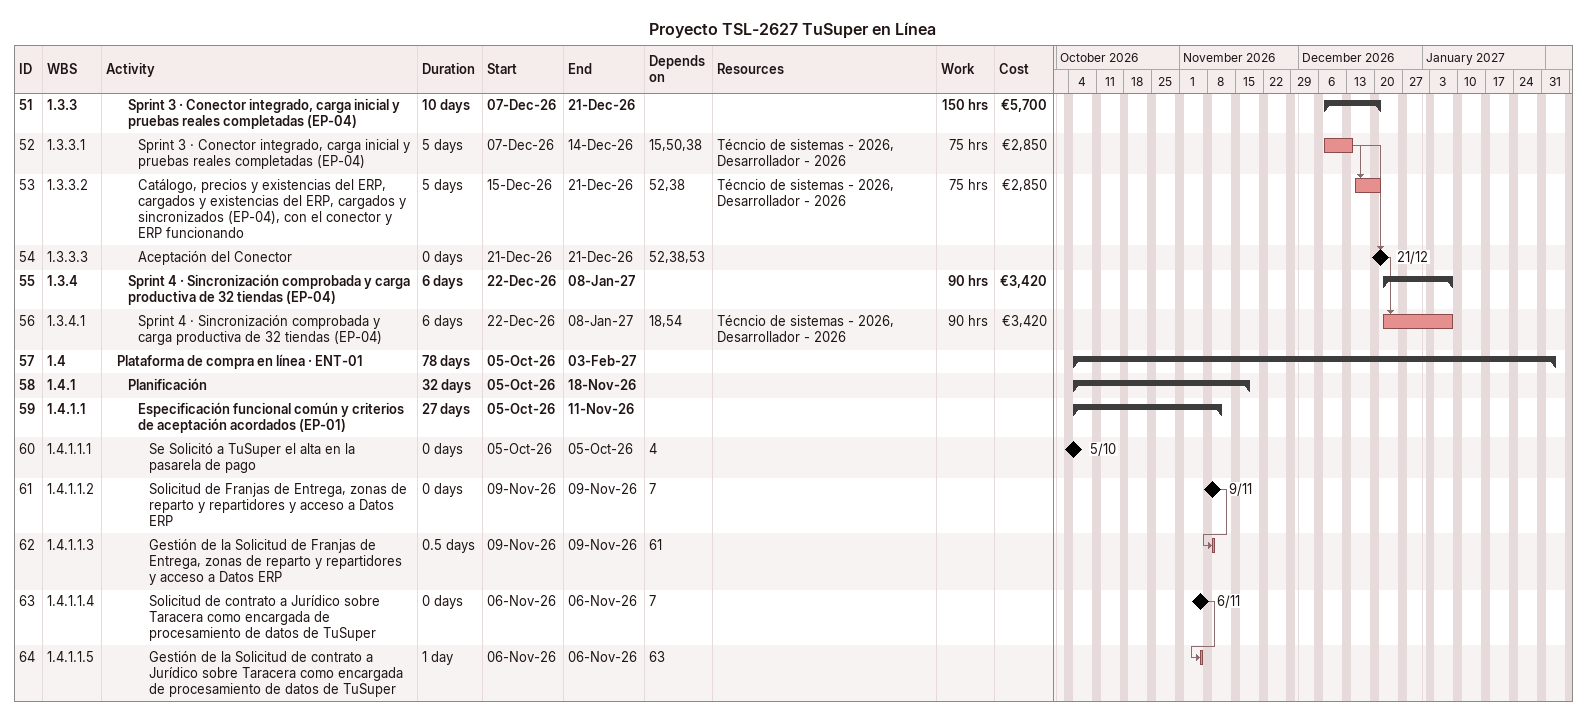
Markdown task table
Proyecto TSL-2627 TuSuper en Línea

| ID | WBS | Task | Duration | Start | Finish | Predecessors | Resources | Work (h) | Cost (€) |
|---|---|---|---|---|---|---|---|---|---|
| 51 | 1.3.3 | **Sprint 3 · Conector integrado, carga inicial y pruebas reales completadas (EP-04)** | 10d | 2026-12-07 | 2026-12-21 |  |  | 150 | 5700 |
| 52 | 1.3.3.1 | Sprint 3 · Conector integrado, carga inicial y pruebas reales completadas (EP-04) | 5d | 2026-12-07 | 2026-12-14 | 15, 50, 38 | Técncio de sistemas - 2026, Desarrollador - 2026 | 75 | 2850 |
| 53 | 1.3.3.2 | Catálogo, precios y existencias del ERP, cargados y existencias del ERP, cargados y sincronizados (EP-04), con el conector y ERP funcionando | 5d | 2026-12-15 | 2026-12-21 | 52, 38 | Técncio de sistemas - 2026, Desarrollador - 2026 | 75 | 2850 |
| 54 | 1.3.3.3 | Aceptación del Conector | 0d | 2026-12-21 | 2026-12-21 | 52, 38, 53 |  |  |  |
| 55 | 1.3.4 | **Sprint 4 · Sincronización comprobada y carga productiva de 32 tiendas (EP-04)** | 6d | 2026-12-22 | 2027-01-08 |  |  | 90 | 3420 |
| 56 | 1.3.4.1 | Sprint 4 · Sincronización comprobada y carga productiva de 32 tiendas (EP-04) | 6d | 2026-12-22 | 2027-01-08 | 18, 54 | Técncio de sistemas - 2026, Desarrollador - 2026 | 90 | 3420 |
| 57 | 1.4 | **Plataforma de compra en línea · ENT-01** | 78d | 2026-10-05 | 2027-02-03 |  |  |  |  |
| 58 | 1.4.1 | **Planificación** | 32d | 2026-10-05 | 2026-11-18 |  |  |  |  |
| 59 | 1.4.1.1 | **Especificación funcional común y criterios de aceptación acordados (EP-01)** | 27d | 2026-10-05 | 2026-11-11 |  |  |  |  |
| 60 | 1.4.1.1.1 | Se Solicitó a TuSuper el alta en la pasarela de pago | 0d | 2026-10-05 | 2026-10-05 | 4 |  |  |  |
| 61 | 1.4.1.1.2 | Solicitud de Franjas de Entrega, zonas de reparto y repartidores y acceso a Datos ERP | 0d | 2026-11-09 | 2026-11-09 | 7 |  |  |  |
| 62 | 1.4.1.1.3 | Gestión de la Solicitud de Franjas de Entrega, zonas de reparto y repartidores y acceso a Datos ERP | 0.5d | 2026-11-09 | 2026-11-09 | 61 |  |  |  |
| 63 | 1.4.1.1.4 | Solicitud de contrato a Jurídico sobre Taracera como encargada de procesamiento de datos de TuSuper | 0d | 2026-11-06 | 2026-11-06 | 7 |  |  |  |
| 64 | 1.4.1.1.5 | Gestión de la Solicitud de contrato a Jurídico sobre Taracera como encargada de procesamiento de datos de TuSuper | 1d | 2026-11-06 | 2026-11-06 | 63 |  |  |  |
